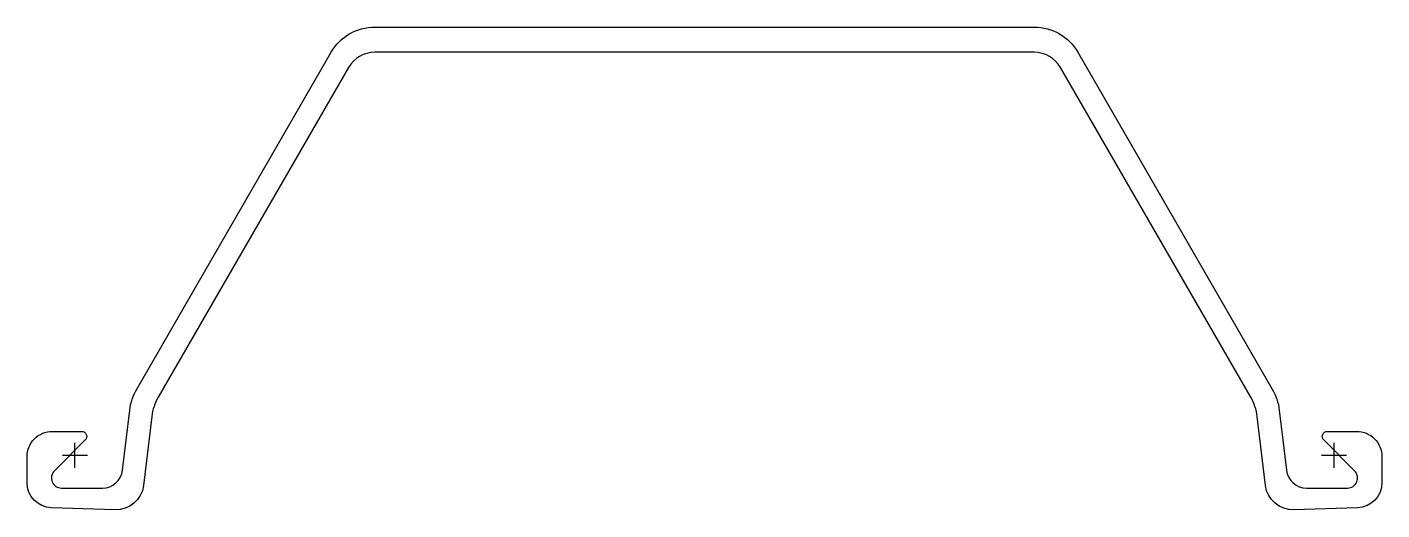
# Model space of a CAD drawing. Header units: millimetres. Extents: x -19 to 519, y -22 to 170.
import ezdxf

# ---------------------------------------------------------------- set-up
doc = ezdxf.new("R2010")
doc.units = ezdxf.units.MM
doc.header["$LTSCALE"] = 0.2

msp = doc.modelspace()

# ---------------------------------------------------------------- linework, layer by layer
at = {"flags": 128}
msp.add_lwpolyline([(250, 160), (119.05, 160, 0.267948), (108.65, 154), (33.05, 23.04, 0.101269), (30.51, 15.44), (27.21, -11.99, -0.389075), (15.92, -21.66), (-9.33, -20.82, -0.404487), (-19, -10.83), (-19, -0.5, -0.414214), (-9, 9.5), (2.67, 9.5, -0.668179), (4.09, 6.09), (-8.17, -6.17, 0.668179), (-5.34, -13), (10.93, -13, 0.379515), (18.87, -5.96), (21.75, 17.94, -0.101269), (24.54, 26.3), (101.73, 160, -0.267948), (119.05, 170), (250, 170), (380.95, 170, -0.267948), (398.27, 160), (475.46, 26.3, -0.101269), (478.25, 17.94), (481.13, -5.96, 0.379515), (489.07, -13), (505.34, -13, 0.668179), (508.17, -6.17), (495.91, 6.09, -0.668179), (497.33, 9.5), (509, 9.5, -0.414214), (519, -0.5), (519, -10.83, -0.404487), (509.33, -20.82), (484.08, -21.66, -0.389075), (472.79, -11.99), (469.49, 15.44, 0.101269), (466.95, 23.04), (391.35, 154, 0.267948), (380.95, 160)], format="xyb", close=True, dxfattribs=at)
at = {"layer": 'DEFPOINTS'}
for p, q in [((-5, 0), (5, 0)), ((0, -5), (0, 5)), ((495, 0), (505, 0)), ((500, -5), (500, 5))]:
    msp.add_line(p, q, dxfattribs=at)

doc.saveas('drawing.dxf')
